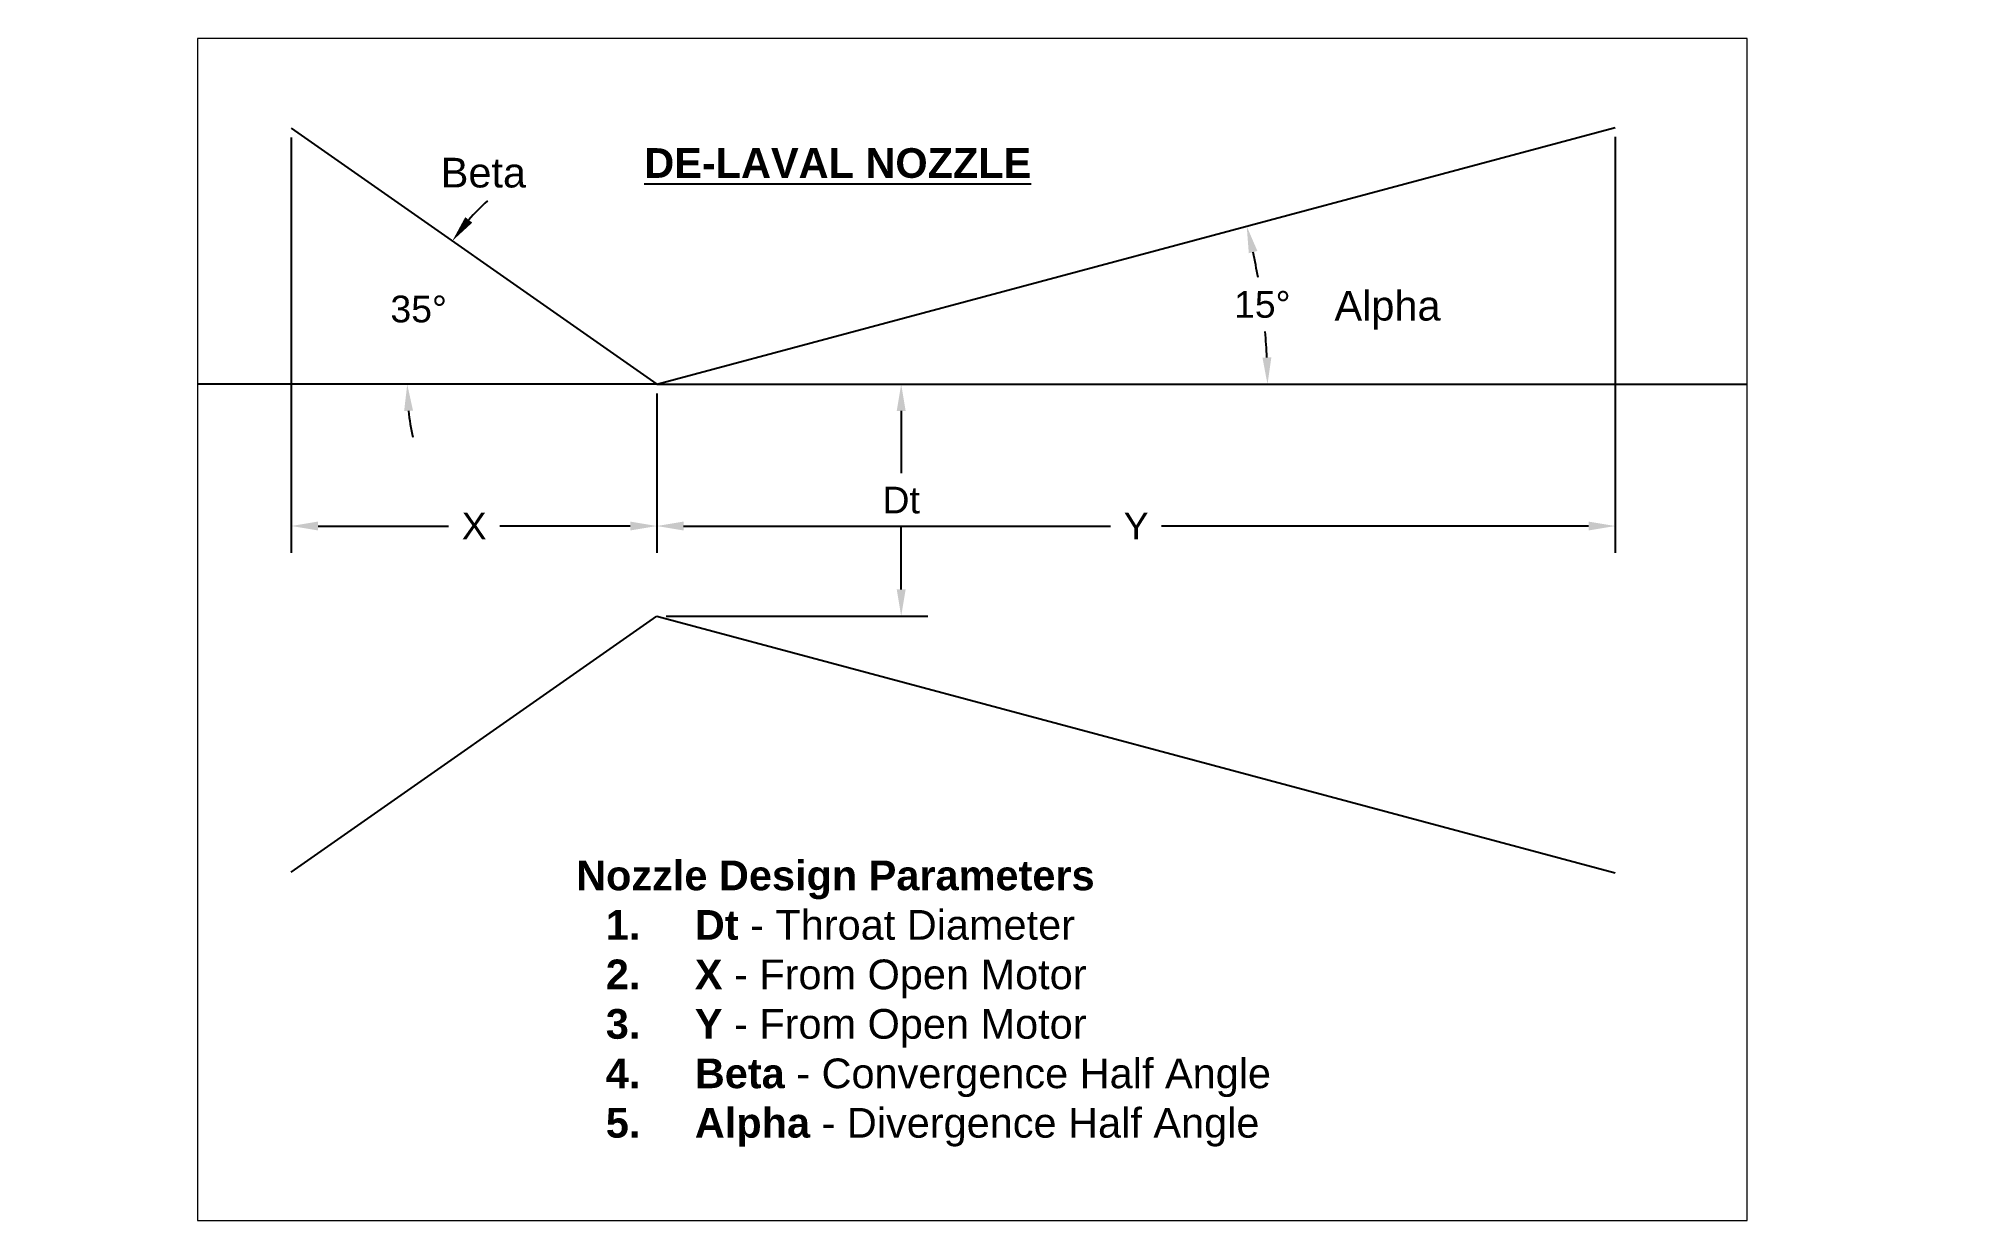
# Paper-space layout 'Layout1' of a CAD drawing. Header units: inches. Extents: x -1.1 to 11.9, y 0 to 7.9.
# The model-space entities are those that its viewports show. They can reach past a viewport. Long polylines and large blocks are cut down to what shows.
import ezdxf

# ---------------------------------------------------------------- set-up
doc = ezdxf.new("R2010")
doc.units = ezdxf.units.IN
doc.header["$MEASUREMENT"] = 0
doc.styles.get("Standard").update_dxf_attribs({"font": 'arial.ttf'})
doc.dimstyles.get("Standard").update_dxf_attribs({"dimtxt": 0.18, "dimasz": 0.18, "dimexe": 0.18, "dimexo": 0.0625, "dimgap": 0.09, "dimtad": 0, "dimtih": 1, "dimtoh": 1, "dimdec": 4, "dimzin": 0, "dimdsep": 46, "dimtxsty": 'Standard', "dimcen": 0.09, "dimadec": 0, "dimazin": 0, "dimtfac": 1, "dimtdec": 4, "dimtofl": 0, "dimtmove": 0, "dimatfit": 3, "dimfxl": 1, "dimtolj": 1, "dimtzin": 0, "dimarcsym": 0})

# ---------------------------------------------------------------- blocks, each defined once
blk = doc.blocks.new('*D2')
at = {"color": 0, "lineweight": -2, "transparency": 16777216}
for start, end in [(10.0637, 12.4929), (2.5071, 4.9514)]:
    blk.add_arc((3.087, 5.611), 4.114, start, end, dxfattribs=at)
at = {"color": 0, "transparency": 16777216}
for points in [[(7.075, 6.494), (7.133, 6.509), (7.061, 6.676)], [(7.227, 5.792), (7.167, 5.791), (7.201, 5.611)]]:
    blk.add_solid(points, dxfattribs=at)
at = {"layer": 'Defpoints', "color": 0, "transparency": 16777216}
for p in [(9.544, 7.342), (7.186, 5.97), (3.087, 5.611), (3.087, 5.611), (11.851, 5.611)]:
    blk.add_point(p, dxfattribs=at)
at = {"color": 0, "transparency": 16777216, "insert": (7.166, 6.148), "char_height": 0.18, "attachment_point": 5}
blk.add_mtext('\\A1;15°', dxfattribs=at)
blk = doc.blocks.new('*D4')
at = {"color": 0, "lineweight": -2, "transparency": 16777216}
for start, end in [(132.7365, 138.8683), (186.1317, 192.2635)]:
    blk.add_arc((3.087, 5.611), 1.683, start, end, dxfattribs=at)
at = {"color": 0, "transparency": 16777216}
for points in [[(1.843, 6.7), (1.796, 6.737), (1.709, 6.577)], [(1.384, 5.43), (1.444, 5.433), (1.405, 5.611)]]:
    blk.add_solid(points, dxfattribs=at)
at = {"layer": 'Defpoints', "color": 0, "transparency": 16777216}
for p in [(0.624, 7.336), (1.542, 6.278), (-1.08, 5.611), (3.087, 5.611), (3.087, 5.611)]:
    blk.add_point(p, dxfattribs=at)
at = {"color": 0, "transparency": 16777216, "insert": (1.482, 6.117), "char_height": 0.18, "attachment_point": 5}
blk.add_mtext('\\A1;35°', dxfattribs=at)
blk = doc.blocks.new('*D5')
at = {"color": 0, "lineweight": -2, "transparency": 16777216}
for p, q in [((3.15, 5.611), (4.913, 5.611)), ((4.733, 5.431), (4.733, 5.011)), ((4.733, 4.229), (4.733, 4.649)), ((3.15, 4.049), (4.913, 4.049))]:
    blk.add_line(p, q, dxfattribs=at)
at = {"color": 0, "transparency": 16777216}
for points in [[(4.703, 5.431), (4.763, 5.431), (4.733, 5.611)], [(4.703, 4.229), (4.763, 4.229), (4.733, 4.049)]]:
    blk.add_solid(points, dxfattribs=at)
at = {"layer": 'Defpoints', "color": 0, "transparency": 16777216}
for p in [(3.087, 5.611), (3.087, 4.049), (4.733, 4.049)]:
    blk.add_point(p, dxfattribs=at)
at = {"color": 0, "transparency": 16777216, "insert": (4.733, 4.83), "char_height": 0.18, "attachment_point": 5}
blk.add_mtext('\\A1;{\\C242;Dt}', dxfattribs=at)
blk = doc.blocks.new('*D6')
at = {"color": 0, "lineweight": -2, "transparency": 16777216}
for p, q in [((0.624, 7.274), (0.624, 4.476)), ((3.087, 5.549), (3.087, 4.476)), ((0.804, 4.656), (1.683, 4.656)), ((2.907, 4.656), (2.028, 4.656))]:
    blk.add_line(p, q, dxfattribs=at)
at = {"color": 0, "transparency": 16777216}
for points in [[(0.804, 4.686), (0.804, 4.626), (0.624, 4.656)], [(2.907, 4.686), (2.907, 4.626), (3.087, 4.656)]]:
    blk.add_solid(points, dxfattribs=at)
at = {"layer": 'Defpoints', "color": 0, "transparency": 16777216}
for p in [(0.624, 7.336), (3.087, 5.611), (3.087, 4.656)]:
    blk.add_point(p, dxfattribs=at)
at = {"color": 0, "transparency": 16777216, "insert": (1.856, 4.656), "char_height": 0.18, "attachment_point": 5}
blk.add_mtext('\\A1;{\\C242;X}', dxfattribs=at)
blk = doc.blocks.new('*D7')
at = {"color": 0, "lineweight": -2, "transparency": 16777216}
for p, q in [((9.544, 7.279), (9.544, 4.476)), ((3.087, 5.549), (3.087, 4.476)), ((3.267, 4.656), (6.143, 4.656)), ((9.364, 4.656), (6.488, 4.656))]:
    blk.add_line(p, q, dxfattribs=at)
at = {"color": 0, "transparency": 16777216}
for points in [[(3.267, 4.686), (3.267, 4.626), (3.087, 4.656)], [(9.364, 4.686), (9.364, 4.626), (9.544, 4.656)]]:
    blk.add_solid(points, dxfattribs=at)
at = {"layer": 'Defpoints', "color": 0, "transparency": 16777216}
for p in [(9.544, 7.342), (3.087, 5.611), (9.544, 4.656)]:
    blk.add_point(p, dxfattribs=at)
at = {"color": 0, "transparency": 16777216, "insert": (6.316, 4.656), "char_height": 0.18, "attachment_point": 5}
blk.add_mtext('\\A1;Y', dxfattribs=at)

msp = doc.modelspace()

# ---------------------------------------------------------------- linework, layer by layer
for p, q in [((0, 25), (12.287, 16.396)), ((12.287, 16.396), (44.493, 25.026)), ((0, 0), (12.287, 8.604)), ((12.287, 8.604), (44.493, -0.026))]:
    msp.add_line(p, q)
at = {"color": 2, "true_color": 0xf1eb1f}
for q in [(-8.5, 16.396), (56, 16.396)]:
    msp.add_line((12.287, 16.396), q, dxfattribs=at)

psp = doc.layouts.get("Layout1")

# ---------------------------------------------------------------- texts
at = {"char_height": 0.2, "attachment_point": 1}
for s, width, heights, insert in [('{\\C242;\\c2564301;Beta}', 1.22257226, [0], (1.630837, 7.137037)), ('{\\fArial|b1|i0|c0|p34;\\LDE-LAVAL NOZZLE}', 3.31330478, [0], (3.002248, 7.201874)), ('{\\C240;\\c2367469;Alpha}', 1.3739127, [0], (7.652466, 6.240369)), ('{\\fArial|b1|i0|c0|p34;Nozzle Design Parameters}\\P\\pxi-3,l4,t4;{\\fArial|b1|i0|c0|p34;1.^IDt} - Throat Diameter\\P{\\fArial|b1|i0|c0|p34;2.^IX} - From Open Motor\\P{\\fArial|b1|i0|c0|p34;3.^IY} - From Open Motor\\P{\\fArial|b1|i0|c0|p34;4.^IBeta} - Convergence Half Angle\\P{\\fArial|b1|i0|c0|p34;5.^IAlpha} - Divergence Half Angle', 7.28517017, [2.105633], (2.54271, 2.401797))]:
    psp.add_mtext_dynamic_manual_height_columns(s, width=width, gutter_width=1, heights=heights, dxfattribs=dict(at, insert=insert))

# ---------------------------------------------------------------- dimensions: what is measured, and where the dimension line sits
for base, line1, line2, picture, middle in [((1.542126, 6.277987), ((0.623898, 7.336343), (3.087249, 5.611486)), ((3.087249, 5.611486), (-1.08018, 5.611486)), '*D4', (1.482387, 6.117497)), ((7.185554, 5.970041), ((3.087249, 5.611486), (11.850763, 5.611486)), ((3.087249, 5.611486), (9.543856, 7.341529)), '*D2', (7.166013, 6.148466))]:
    dim = psp.add_angular_dim_2l(base=base, line1=line1, line2=line2, dimstyle='Standard', override={"dimlfac": -4.988035})
    dim.commit()
    dim.dimension.update_dxf_attribs({"geometry": picture, "text_midpoint": middle})
for base, p1, p2, text, picture, middle in [((3.087249, 4.656095), (0.623898, 7.336343), (3.087249, 5.611486), '{\\C242;X}', '*D6', (1.855573, 4.656095)), ((9.543856, 4.656095), (3.087249, 5.611486), (9.543856, 7.341529), 'Y', '*D7', (6.315553, 4.656095))]:
    dim = psp.add_linear_dim(base=base, p1=p1, p2=p2, text=text, dimstyle='Standard', override={"dimlfac": -4.988035})
    dim.commit()
    dim.dimension.update_dxf_attribs({"geometry": picture, "text_midpoint": middle})
dim = psp.add_linear_dim(base=(4.733133, 4.049206), p1=(3.087249, 5.611486), p2=(3.087249, 4.049206), angle=90, text='{\\C242;Dt}', dimstyle='Standard', override={"dimlfac": -4.988035})
dim.commit()
dim.dimension.update_dxf_attribs({"geometry": '*D5', "text_midpoint": (4.733133, 4.830346)})

# ---------------------------------------------------------------- viewports
at = {"layer": '0'}
psp.add_viewport(center=(5.211526, 3.958737), size=(10.441147, 7.96563191), view_center_point=(22.883249, 8.152381), view_height=39.73285447, dxfattribs=at)

doc.saveas('drawing.dxf')
